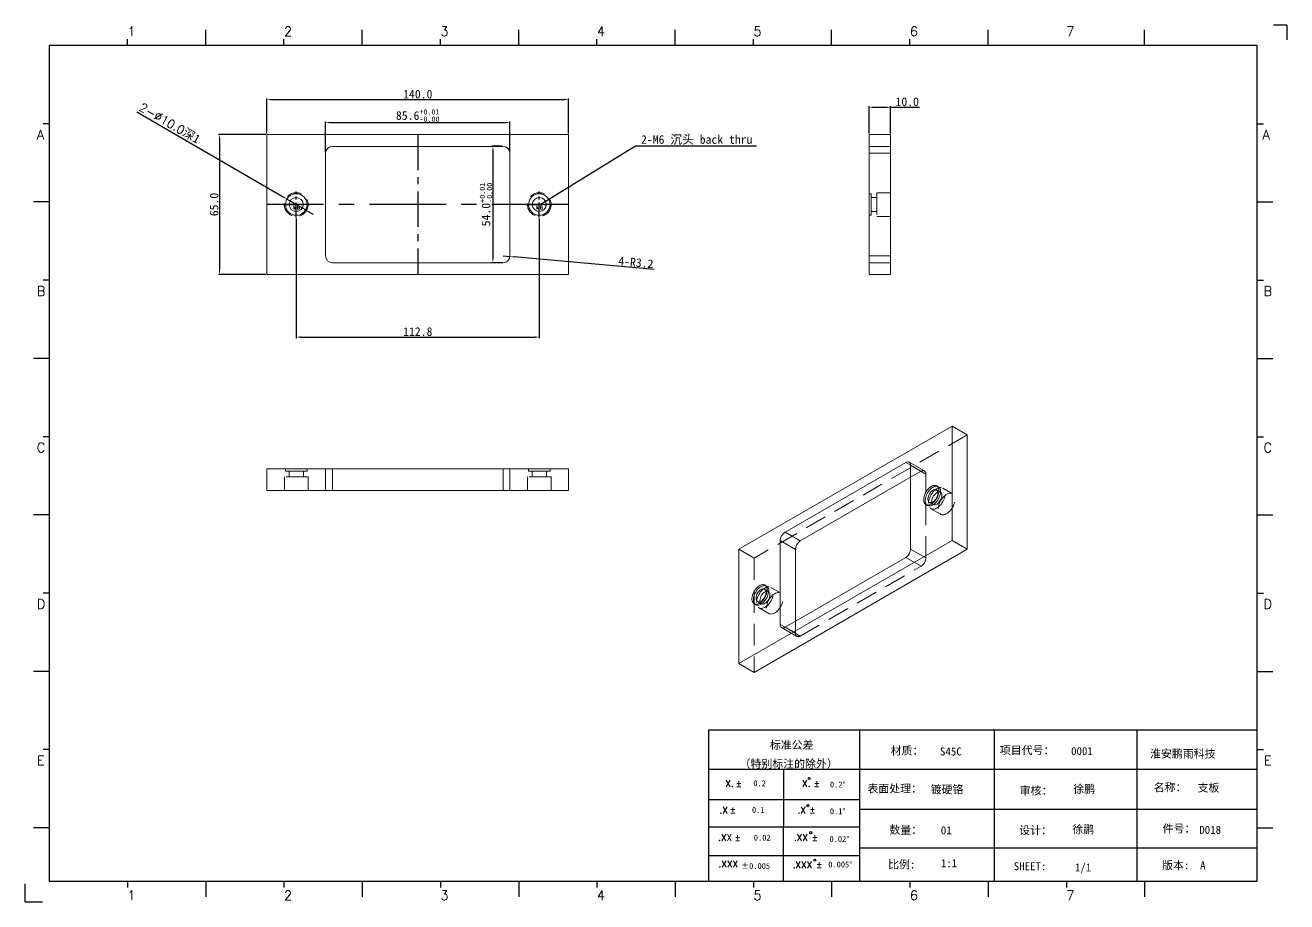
# Model space of a CAD drawing. Extents: x 83 to 30050, y -7164 to 695.
# Drawn here: x 25033 to 25618, y -3858 to -3451 of the extents above; entities that cross this region are included whole.
import ezdxf
from ezdxf.enums import TextEntityAlignment as Align

# ---------------------------------------------------------------- set-up
doc = ezdxf.new("R2010")
doc.units = 0
doc.header["$LTSCALE"] = 8
doc.header["$MEASUREMENT"] = 0
doc.header["$PDSIZE"] = 5
doc.linetypes.add('CENTER', pattern=[2, 1.25, -0.25, 0.25, -0.25])
doc.linetypes.add('HIDDEN', pattern=[1.905, 1.27, -0.635])
doc.layers.get('0').update_dxf_attribs({"linetype": 'CONTINUOUS'})
doc.layers.get('Defpoints').update_dxf_attribs({"linetype": 'CONTINUOUS'})
doc.layers.add('41', color=3, linetype='CONTINUOUS')
doc.layers.add('dim', color=82, linetype='CONTINUOUS', lineweight=9)
doc.layers.add('screw', color=33, linetype='CONTINUOUS', lineweight=13)
doc.styles.add('SIMPLEX', font='SIMPLEX')
doc.styles.get("Standard").update_dxf_attribs({"font": '', "height": 4})
doc.styles.add('TXT', font='txt.shx', dxfattribs={"bigfont": 'gbcbig.shx'})
doc.styles.get('Standard').set_extended_font_data('SimSun')
doc.dimstyles.new('ISO-25', dxfattribs={"dimtxt": 6, "dimasz": 2.5, "dimexe": 1.25, "dimexo": 0.625, "dimtad": 1, "dimdec": 1, "dimzin": 1, "dimdsep": 46, "dimtxsty": 'Standard', "dimcen": 2.5, "dimadec": 0, "dimazin": 0, "dimtm": 1e-09, "dimtfac": 1, "dimtdec": 1, "dimtmove": 0, "dimatfit": 3, "dimfxl": 1, "dimtolj": 1, "dimtzin": 0, "dimarcsym": 0})

# ---------------------------------------------------------------- blocks, each defined once
blk = doc.blocks.new('A$C0BB32EA6')
at = {"layer": '41'}
for p, q in [((90.21, 427.84), (90.21, 435.66)), ((168.4, 427.84), (168.4, 435.66)), ((168.4, 427.84), (168.4, 435.66)), ((168.4, 427.84), (168.4, 435.66)), ((246.58, 427.84), (246.58, 435.66)), ((246.58, 427.84), (246.58, 435.66)), ((324.77, 427.84), (324.77, 435.66)), ((402.96, 427.84), (402.96, 435.66)), ((481.15, 427.84), (481.15, 435.66)), ((559.34, 427.84), (559.34, 435.66)), ((51.11, 427.84), (51.11, 430.97)), ((129.3, 427.84), (129.3, 430.97)), ((129.3, 427.84), (129.3, 430.97)), ((129.3, 427.84), (129.3, 430.97)), ((207.49, 427.84), (207.49, 430.97)), ((207.49, 427.84), (207.49, 430.97)), ((285.68, 427.84), (285.68, 430.97)), ((363.87, 427.84), (363.87, 430.97)), ((442.06, 427.84), (442.06, 430.97)), ((615.63, 427.84), (12.02, 427.84)), ((12.02, 427.84), (12.02, 10.32)), ((615.63, 10.32), (615.63, 427.84)), ((12.02, 388.75), (8.89, 388.75)), ((615.63, 388.75), (618.76, 388.75)), ((12.02, 349.66), (4.2, 349.66)), ((615.63, 349.66), (623.45, 349.66)), ((12.02, 310.56), (8.89, 310.56)), ((615.63, 310.56), (618.76, 310.56)), ((12.02, 271.47), (4.2, 271.47)), ((615.63, 271.47), (623.45, 271.47)), ((12.02, 232.37), (8.89, 232.37)), ((615.63, 232.37), (618.76, 232.37)), ((12.02, 193.28), (4.2, 193.28)), ((615.63, 193.28), (623.45, 193.28)), ((12.02, 154.18), (8.89, 154.18)), ((615.63, 154.18), (618.76, 154.18)), ((12.02, 115.09), (4.2, 115.09)), ((615.63, 115.09), (623.45, 115.09)), ((341.34, 85.85), (615.63, 85.85)), ((341.34, 85.85), (341.34, 10.32)), ((416.87, 85.85), (416.87, 10.32)), ((484.16, 85.85), (484.16, 10.32)), ((555.4, 85.7), (555.4, 10.17)), ((12.02, 76), (8.89, 76)), ((615.63, 76), (618.76, 76)), ((615.63, 66.14), (341.34, 66.14)), ((378.86, 10.02), (379.1, 65.84)), ((341.34, 51.12), (416.87, 51.12)), ((615.63, 46.17), (416.87, 46.17)), ((12.02, 36.9), (4.2, 36.9)), ((341.34, 37.5), (401.12, 37.5)), ((341.34, 37.5), (416.87, 37.5)), ((615.63, 36.9), (623.45, 36.9)), ((615.63, 26.74), (416.87, 26.74)), ((341.34, 23.05), (401.87, 23.05)), ((341.34, 23.05), (401.87, 23.05)), ((341.34, 23.05), (401.87, 23.05)), ((341.34, 23.05), (401.87, 23.05)), ((341.34, 23.05), (401.87, 23.05)), ((341.34, 23.05), (416.87, 23.05)), ((12.02, 10.32), (615.63, 10.32)), ((51.11, 10.32), (51.11, 7.19)), ((90.21, 10.32), (90.21, 2.5)), ((129.3, 10.32), (129.3, 7.19)), ((168.4, 10.32), (168.4, 2.5)), ((207.49, 10.32), (207.49, 7.19)), ((246.58, 10.32), (246.58, 2.5)), ((285.68, 10.32), (285.68, 7.19)), ((324.77, 10.32), (324.77, 2.5)), ((326.34, 10.32), (401.87, 10.32)), ((363.87, 10.32), (363.87, 7.19)), ((402.96, 10.32), (402.96, 2.5)), ((442.06, 10.32), (442.06, 7.19)), ((481.15, 10.32), (481.15, 2.5)), ((520.24, 10.32), (520.24, 7.19)), ((559.34, 10.32), (559.34, 2.5))]:
    blk.add_line(p, q, dxfattribs=at)
at = {"layer": '41', "linetype": 'Continuous'}
for p, q in [((630.37, 437.94), (623.79, 437.94)), ((630.37, 437.94), (630.37, 430.59)), ((0, 0), (0, 8.98)), ((0, 0), (8.64, 0))]:
    blk.add_line(p, q, dxfattribs=at)
at = {"layer": '41'}
for centre in [(391.73, 61.61), (391.07, 48.04), (392.49, 34.54), (394.6, 20.83)]:
    blk.add_circle(centre, 0.516, dxfattribs=at)
at = {"layer": '41', "style": 'SIMPLEX'}
for s, height, p in [('1', 4.69, (51.11, 432.54)), ('2', 4.69, (129.3, 432.54)), ('3', 4.69, (207.49, 432.54)), ('4', 4.69, (285.68, 432.54)), ('5', 4.69, (363.87, 432.54)), ('6', 4.69, (442.06, 432.54)), ('7', 4.69, (520.24, 432.54)), ('A', 4.75, (5.76, 380.93)), ('A', 4.75, (618.27, 380.93)), ('B', 4.75, (5.76, 302.74)), ('B', 4.75, (618.72, 302.74)), ('C', 4.75, (5.76, 224.55)), ('C', 4.75, (618.72, 224.55)), ('D', 4.75, (5.76, 146.37)), ('D', 4.75, (618.72, 146.37)), ('E', 4.75, (5.76, 68.18)), ('E', 4.75, (618.95, 68.18)), ('X.', 3.284, (349.84, 57.49)), ('%%p', 3.284, (355.04, 57.36)), ('X.', 3.284, (388.21, 57.49)), ('%%p', 3.284, (394.07, 57.36)), ('.X', 3.284, (346.89, 44.16)), ('%%p', 3.284, (352.09, 44.33)), ('.X', 3.284, (385.9, 44.16)), ('%%p', 3.284, (391.76, 44.33)), ('.XX', 3.284, (346.2, 30.42)), ('%%p', 3.284, (354.44, 30.46)), ('.XX', 3.284, (384.11, 30.42)), ('%%p', 3.284, (393.01, 30.46)), ('.XXX', 3.284, (383.48, 16.83)), ('%%p', 3.284, (395.11, 16.95)), ('1', 4.69, (51.11, 0.87)), ('2', 4.69, (129.3, 0.87)), ('3', 4.69, (207.49, 0.87)), ('4', 4.69, (285.68, 0.87)), ('5', 4.69, (363.87, 0.87)), ('6', 4.69, (442.06, 0.87)), ('7', 4.69, (520.24, 0.87))]:
    blk.add_text(s, height=height, dxfattribs=at).set_placement(p)
at = {"layer": '41', "linetype": 'Continuous'}
for s, p in [('标准公差', (372.08, 76.36)), ('材质：', (432.42, 73.5)), ('项目代号：', (486.99, 73.71)), ('淮安鹏雨科技', (562.04, 71.96)), ('（特别标注的除外）', (356.94, 66.94)), ('表面处理：', (420.83, 54.55)), ('审核：', (496.9, 53.5)), ('名称：', (563.9, 55.18)), ('数量：', (431.79, 33.91)), ('设计：', (496.69, 33.7)), ('件号：', (568.32, 34.55)), ('比例:', (431.16, 16.65)), ('SHEET:', (493.95, 15.75)), ('1/1', (524.5, 15.18)), ('版本:', (568.11, 16.23))]:
    blk.add_text(s, height=4, dxfattribs=at).set_placement(p)
at = {"layer": '41'}
for s, p in [('0.2', (363.82, 57.75)), ('0.2%%D', (402.12, 57.11)), ('0.1', (363.14, 44.41)), ('0.1%%D', (402.07, 43.76)), ('0.02', (364.07, 30.58)), ('0.02%%D', (401.9, 29.93)), ('0.005%%D', (401.27, 17.16))]:
    blk.add_text(s, height=2.929, dxfattribs=at).set_placement(p)
at = {"layer": '41', "style": 'SIMPLEX'}
blk.add_text('.XXX', height=3.284, dxfattribs=at).set_placement((351.31, 18.87), align=Align.MIDDLE_CENTER)
at = {"layer": '41'}
blk.add_text('%%P0.005', height=2.929, dxfattribs=at).set_placement((364.87, 17.89), align=Align.MIDDLE_CENTER)
at = {"layer": '41', "linetype": 'Continuous'}
for tag, p in [('材质', (457.07, 73.08)), ('代号', (522.6, 73.29)), ('表面处理', (452.44, 54.13)), ('审核', (523.65, 54.34)), ('名称', (585.81, 54.97)), ('数量', (457.5, 33.7)), ('设计', (523.23, 34.13)), ('件号', (586.65, 33.91)), ('比例', (457.5, 17.28)), ('版本', (587.08, 16.23))]:
    blk.add_attdef(tag, p, '', height=4, dxfattribs=at)
blk = doc.blocks.new('screw_m6_i')
at = {"layer": 'screw', "color": 1, "linetype": 'CENTER', "ltscale": 0.6985}
for p, q in [((0, -6.05), (0, 6.05)), ((-6.05, 0), (6.05, 0))]:
    blk.add_line(p, q, dxfattribs=at)
at = {"layer": 'screw', "color": 8, "linetype": 'HIDDEN', "ltscale": 0.6985}
blk.add_circle((0, 0), 5.5, dxfattribs=at)
at = {"layer": 'screw', "color": 33}
blk.add_circle((0, 0), 3.25, dxfattribs=at)
at = {"layer": 'screw', "color": 6, "style": 'TXT'}
blk.add_text('M6', height=1.65, dxfattribs=at).set_placement((-1.43, -2.2))
blk = doc.blocks.new('*D1147')
at = {"layer": 'Defpoints', "color": 0}
for p in [(25285.16, -3485.47), (25145.16, -3501.67), (25285.16, -3501.67)]:
    blk.add_point(p, dxfattribs=at)
at = {"layer": 'dim', "color": 0, "lineweight": -2}
for p, q in [((25145.16, -3501.17), (25145.16, -3484.97)), ((25147.16, -3485.47), (25283.16, -3485.47)), ((25285.16, -3501.17), (25285.16, -3484.97))]:
    blk.add_line(p, q, dxfattribs=at)
at = {"layer": 'dim', "color": 0}
for points in [[(25147.16, -3485.14), (25147.16, -3485.81), (25145.16, -3485.47)], [(25283.16, -3485.14), (25283.16, -3485.81), (25285.16, -3485.47)]]:
    blk.add_solid(points, dxfattribs=at)
at = {"layer": 'dim', "color": 0, "insert": (25215.16, -3482.97), "char_height": 4, "attachment_point": 5}
blk.add_mtext('\\A1;140.0', dxfattribs=at)
blk = doc.blocks.new('*D1148')
at = {"layer": 'Defpoints', "color": 0}
for p in [(25145.16, -3501.67), (25123.14, -3566.67), (25145.16, -3566.67)]:
    blk.add_point(p, dxfattribs=at)
at = {"layer": 'dim', "color": 0, "lineweight": -2}
for p, q in [((25144.66, -3501.67), (25122.64, -3501.67)), ((25123.14, -3503.67), (25123.14, -3564.67)), ((25144.66, -3566.67), (25122.64, -3566.67))]:
    blk.add_line(p, q, dxfattribs=at)
at = {"layer": 'dim', "color": 0}
for points in [[(25122.8, -3503.67), (25123.47, -3503.67), (25123.14, -3501.67)], [(25122.8, -3564.67), (25123.47, -3564.67), (25123.14, -3566.67)]]:
    blk.add_solid(points, dxfattribs=at)
at = {"layer": 'dim', "color": 0, "insert": (25120.64, -3534.17), "char_height": 4, "attachment_point": 5, "rotation": 90}
blk.add_mtext('\\A1;65.0', dxfattribs=at)
blk = doc.blocks.new('*D1149')
at = {"layer": 'Defpoints', "color": 0}
for p in [(25158.76, -3540.22), (25271.56, -3540.22), (25271.56, -3595.67)]:
    blk.add_point(p, dxfattribs=at)
at = {"layer": 'dim', "color": 0, "lineweight": -2}
for p, q in [((25158.76, -3540.72), (25158.76, -3596.17)), ((25271.56, -3540.72), (25271.56, -3596.17)), ((25160.76, -3595.67), (25269.56, -3595.67))]:
    blk.add_line(p, q, dxfattribs=at)
at = {"layer": 'dim', "color": 0}
for points in [[(25160.76, -3595.34), (25160.76, -3596), (25158.76, -3595.67)], [(25269.56, -3595.34), (25269.56, -3596), (25271.56, -3595.67)]]:
    blk.add_solid(points, dxfattribs=at)
at = {"layer": 'dim', "color": 0, "insert": (25215.16, -3593.17), "char_height": 4, "attachment_point": 5}
blk.add_mtext('\\A1;112.8', dxfattribs=at)
blk = doc.blocks.new('*D1150')
at = {"layer": 'Defpoints', "color": 0}
for p in [(25154.44, -3531.66), (25163.08, -3536.69)]:
    blk.add_point(p, dxfattribs=at)
at = {"layer": 'dim', "color": 0, "lineweight": -2}
for p, q in [((25084.8, -3491.19), (25152.71, -3530.66)), ((25163.08, -3536.69), (25154.44, -3531.66)), ((25164.81, -3537.69), (25166.54, -3538.7))]:
    blk.add_line(p, q, dxfattribs=at)
at = {"layer": 'dim', "color": 0}
for points in [[(25152.88, -3530.37), (25152.54, -3530.94), (25154.44, -3531.66)], [(25164.98, -3537.4), (25164.64, -3537.98), (25163.08, -3536.69)]]:
    blk.add_solid(points, dxfattribs=at)
at = {"layer": 'dim', "color": 0, "insert": (25099.95, -3496.58), "char_height": 4, "attachment_point": 5, "rotation": 329.83406}
blk.add_mtext('\\A1;{\\Ftxt,bigfont|c134;2-∅10.0}深1', dxfattribs=at)
blk = doc.blocks.new('*D1151')
at = {"layer": 'Defpoints', "color": 0}
for p in [(25254.78, -3507.17), (25250.02, -3561.17), (25254.78, -3561.17)]:
    blk.add_point(p, dxfattribs=at)
at = {"layer": 'dim', "color": 0, "lineweight": -2}
for p, q in [((25254.28, -3507.17), (25249.53, -3507.17)), ((25250.02, -3509.17), (25250.02, -3559.17)), ((25254.28, -3561.17), (25249.53, -3561.17))]:
    blk.add_line(p, q, dxfattribs=at)
at = {"layer": 'dim', "color": 0}
for points in [[(25249.69, -3509.17), (25250.36, -3509.17), (25250.02, -3507.17)], [(25249.69, -3559.17), (25250.36, -3559.17), (25250.02, -3561.17)]]:
    blk.add_solid(points, dxfattribs=at)
at = {"layer": 'dim', "color": 0, "insert": (25246.79, -3534.17), "char_height": 4, "attachment_point": 5, "rotation": 90}
blk.add_mtext('\\A1;54.0{\\H2.400000;\\S+0.01^ -0.00;}', dxfattribs=at)
blk = doc.blocks.new('*D1152')
at = {"layer": 'Defpoints', "color": 0}
for p in [(25257.96, -3496.12), (25172.36, -3510.35), (25257.96, -3510.35)]:
    blk.add_point(p, dxfattribs=at)
at = {"layer": 'dim', "color": 0, "lineweight": -2}
for p, q in [((25172.36, -3509.85), (25172.36, -3495.62)), ((25174.36, -3496.12), (25255.96, -3496.12)), ((25257.96, -3509.85), (25257.96, -3495.62))]:
    blk.add_line(p, q, dxfattribs=at)
at = {"layer": 'dim', "color": 0}
for points in [[(25174.36, -3495.78), (25174.36, -3496.45), (25172.36, -3496.12)], [(25255.96, -3495.78), (25255.96, -3496.45), (25257.96, -3496.12)]]:
    blk.add_solid(points, dxfattribs=at)
at = {"layer": 'dim', "color": 0, "insert": (25215.16, -3492.88), "char_height": 4, "attachment_point": 5}
blk.add_mtext('\\A1;85.6{\\H2.400000;\\S+0.01^ -0.00;}', dxfattribs=at)
blk = doc.blocks.new('*D1153')
at = {"layer": 'Defpoints', "color": 0}
for p in [(25254.78, -3557.99), (25257.95, -3558.28)]:
    blk.add_point(p, dxfattribs=at)
at = {"layer": 'dim', "color": 0, "lineweight": -2}
for p, q in [((25254.78, -3557.99), (25257.95, -3558.28)), ((25324.88, -3564.35), (25259.94, -3558.46))]:
    blk.add_line(p, q, dxfattribs=at)
at = {"layer": 'dim', "color": 0}
blk.add_solid([(25259.97, -3558.13), (25259.91, -3558.79), (25257.95, -3558.28)], dxfattribs=at)
at = {"layer": 'dim', "color": 0, "insert": (25316.39, -3561.07), "char_height": 4, "attachment_point": 5, "rotation": 354.81802}
blk.add_mtext('\\A1;4-R3.2', dxfattribs=at)
blk = doc.blocks.new('*D1154')
at = {"layer": 'Defpoints', "color": 0}
for p in [(25434.59, -3489.03), (25424.59, -3501.67), (25434.59, -3501.67)]:
    blk.add_point(p, dxfattribs=at)
at = {"layer": 'dim', "color": 0, "lineweight": -2}
for p, q in [((25424.59, -3501.17), (25424.59, -3488.53)), ((25426.59, -3489.03), (25432.59, -3489.03)), ((25434.59, -3501.17), (25434.59, -3488.53)), ((25434.59, -3489.03), (25448.03, -3489.03))]:
    blk.add_line(p, q, dxfattribs=at)
at = {"layer": 'dim', "color": 0}
for points in [[(25426.59, -3488.7), (25426.59, -3489.37), (25424.59, -3489.03)], [(25432.59, -3488.7), (25432.59, -3489.37), (25434.59, -3489.03)]]:
    blk.add_solid(points, dxfattribs=at)
at = {"layer": 'dim', "color": 0, "insert": (25442.31, -3486.53), "char_height": 4, "attachment_point": 5}
blk.add_mtext('\\A1;10.0', dxfattribs=at)

msp = doc.modelspace()

# ---------------------------------------------------------------- linework, layer by layer
at = {"color": 7, "linetype": 'Continuous', "lineweight": 15}
for p, q in [((25285.16, -3501.673), (25145.16, -3501.673)), ((25145.16, -3501.673), (25145.16, -3566.673)), ((25285.16, -3566.673), (25285.16, -3501.673)), ((25424.587, -3566.673), (25424.587, -3501.673)), ((25424.587, -3501.673), (25434.587, -3501.673)), ((25434.587, -3566.673), (25434.587, -3501.673)), ((25172.36, -3510.353), (25172.36, -3557.993)), ((25254.78, -3507.173), (25175.54, -3507.173)), ((25257.96, -3557.993), (25257.96, -3510.353)), ((25175.54, -3561.173), (25254.78, -3561.173)), ((25145.16, -3566.673), (25285.16, -3566.673)), ((25424.587, -3566.673), (25434.587, -3566.673)), ((25463.128, -3636.987), (25364.133, -3694.135)), ((25463.128, -3690.062), (25463.128, -3636.987)), ((25463.128, -3636.987), (25470.199, -3641.069)), ((25470.199, -3694.144), (25470.199, -3641.069)), ((25145.16, -3656.864), (25145.16, -3666.864)), ((25145.16, -3656.864), (25285.16, -3656.864)), ((25285.16, -3656.864), (25285.16, -3666.864)), ((25441.646, -3653.879), (25385.615, -3686.225)), ((25443.894, -3694.077), (25443.894, -3655.177)), ((25443.894, -3660.745), (25392.686, -3690.307)), ((25145.16, -3666.864), (25285.16, -3666.864)), ((25385.615, -3686.225), (25392.686, -3690.307)), ((25364.133, -3747.21), (25463.128, -3690.062)), ((25364.133, -3694.135), (25364.133, -3747.21)), ((25371.204, -3751.292), (25470.199, -3694.144)), ((25383.366, -3690.12), (25383.366, -3729.02)), ((25390.437, -3694.202), (25383.366, -3690.12)), ((25390.437, -3694.202), (25390.437, -3727.534)), ((25463.128, -3690.062), (25470.199, -3694.144)), ((25385.615, -3730.318), (25441.646, -3697.972)), ((25364.133, -3747.21), (25371.204, -3751.292))]:
    msp.add_line(p, q, dxfattribs=at)
at = {"color": 1, "linetype": 'CENTER', "ltscale": 1.651}
msp.add_line((25215.16, -3501.673), (25215.16, -3566.673), dxfattribs=at)
at = {"color": 7, "linetype": 'HIDDEN', "lineweight": 0}
for p, q in [((25434.587, -3507.173), (25424.587, -3507.173)), ((25424.587, -3510.353), (25434.587, -3510.353)), ((25425.587, -3529.173), (25424.587, -3529.173)), ((25425.587, -3534.173), (25425.587, -3529.173)), ((25428.187, -3528.673), (25428.187, -3539.673)), ((25434.587, -3528.673), (25428.187, -3528.673)), ((25428.187, -3530.873), (25425.587, -3530.873)), ((25425.587, -3539.173), (25425.587, -3534.173)), ((25424.587, -3539.173), (25425.587, -3539.173)), ((25425.587, -3537.473), (25428.187, -3537.473)), ((25428.187, -3539.673), (25434.587, -3539.673)), ((25434.587, -3557.993), (25424.587, -3557.993)), ((25424.587, -3561.173), (25434.587, -3561.173)), ((25470.199, -3641.069), (25371.204, -3698.217)), ((25153.76, -3656.864), (25153.76, -3657.864)), ((25153.76, -3657.864), (25163.76, -3657.864)), ((25155.46, -3657.864), (25155.46, -3660.464)), ((25162.06, -3660.464), (25162.06, -3657.864)), ((25163.76, -3657.864), (25163.76, -3656.864)), ((25172.36, -3656.864), (25172.36, -3666.864)), ((25175.54, -3666.864), (25175.54, -3656.864)), ((25254.78, -3656.864), (25254.78, -3666.864)), ((25257.96, -3666.864), (25257.96, -3656.864)), ((25266.56, -3656.864), (25266.56, -3657.864)), ((25266.56, -3657.864), (25276.56, -3657.864)), ((25268.26, -3657.864), (25268.26, -3660.464)), ((25274.86, -3660.464), (25274.86, -3657.864)), ((25276.56, -3657.864), (25276.56, -3656.864)), ((25450.307, -3657.803), (25443.236, -3653.721)), ((25443.894, -3655.177), (25450.965, -3659.259)), ((25448.717, -3657.961), (25443.894, -3655.177)), ((25448.717, -3657.961), (25443.894, -3660.745)), ((25164.26, -3660.464), (25153.26, -3660.464)), ((25153.26, -3660.464), (25153.26, -3666.864)), ((25164.26, -3666.864), (25164.26, -3660.464)), ((25277.06, -3660.464), (25266.06, -3660.464)), ((25266.06, -3660.464), (25266.06, -3666.864)), ((25277.06, -3666.864), (25277.06, -3660.464)), ((25450.965, -3698.159), (25450.965, -3659.259)), ((25456.718, -3665.154), (25456.011, -3664.746)), ((25457.706, -3667.687), (25455.868, -3666.626)), ((25463.332, -3668.395), (25458.806, -3665.782)), ((25451.011, -3673.406), (25451.718, -3673.814)), ((25452.568, -3672.342), (25454.407, -3673.403)), ((25453.307, -3675.309), (25457.832, -3677.921)), ((25364.133, -3694.135), (25371.204, -3698.217)), ((25450.965, -3698.159), (25443.894, -3694.077)), ((25371.204, -3698.217), (25371.204, -3751.292)), ((25441.646, -3697.972), (25448.717, -3702.054)), ((25392.686, -3734.4), (25448.717, -3702.054)), ((25376.956, -3711.199), (25376.249, -3710.791)), ((25383.57, -3714.44), (25379.045, -3711.827)), ((25377.945, -3713.733), (25376.106, -3712.671)), ((25371.25, -3719.451), (25371.957, -3719.86)), ((25372.807, -3718.387), (25374.645, -3719.449)), ((25373.545, -3721.354), (25378.071, -3723.967)), ((25390.437, -3727.534), (25390.437, -3733.102)), ((25384.025, -3730.476), (25391.096, -3734.558)), ((25392.686, -3734.4), (25385.615, -3730.318)), ((25385.615, -3730.318), (25390.437, -3733.102))]:
    msp.add_line(p, q, dxfattribs=at)
at = {"color": 1, "linetype": 'CENTER', "ltscale": 0.6985}
for p, q in [((25158.76, -3540.223), (25158.76, -3528.123)), ((25271.56, -3540.223), (25271.56, -3528.123)), ((25152.71, -3534.173), (25164.81, -3534.173)), ((25265.51, -3534.173), (25277.61, -3534.173))]:
    msp.add_line(p, q, dxfattribs=at)
at = {"color": 1, "linetype": 'CENTER', "ltscale": 3.556}
msp.add_line((25285.16, -3534.173), (25145.16, -3534.173), dxfattribs=at)
at = {"color": 8, "linetype": 'Continuous', "lineweight": 15}
for p, q in [((25443.894, -3655.177), (25441.646, -3653.879)), ((25383.366, -3729.02), (25385.615, -3730.318))]:
    msp.add_line(p, q, dxfattribs=at)
at = {"color": 7, "linetype": 'Continuous', "lineweight": 15, "flags": 128}
for points in [[(25457.047, -3667.035), (25457.009, -3666.462), (25456.897, -3665.945), (25456.712, -3665.495), (25456.46, -3665.121), (25456.144, -3664.831), (25455.773, -3664.632), (25455.353, -3664.528), (25454.894, -3664.52), (25454.405, -3664.61), (25453.898, -3664.794), (25453.382, -3665.07), (25452.869, -3665.432), (25452.369, -3665.871), (25451.894, -3666.378), (25451.454, -3666.943), (25451.057, -3667.553), (25450.713, -3668.196), (25450.428, -3668.858), (25450.209, -3669.524), (25450.06, -3670.18), (25449.985, -3670.813), (25449.985, -3671.409), (25450.06, -3671.956), (25450.209, -3672.441), (25450.428, -3672.854), (25450.713, -3673.187), (25451.057, -3673.432), (25451.454, -3673.584), (25451.894, -3673.64), (25452.369, -3673.599), (25452.869, -3673.461), (25453.382, -3673.23), (25453.898, -3672.911), (25454.405, -3672.51), (25454.894, -3672.035), (25455.353, -3671.498), (25455.773, -3670.908), (25456.144, -3670.28), (25456.46, -3669.626), (25456.712, -3668.961), (25456.897, -3668.298), (25457.009, -3667.651), (25457.047, -3667.035)], [(25456.339, -3664.993), (25456.06, -3664.936), (25455.601, -3664.928), (25455.112, -3665.018), (25454.605, -3665.203), (25454.089, -3665.479), (25453.576, -3665.84), (25453.077, -3666.279), (25452.601, -3666.786), (25452.161, -3667.351), (25451.764, -3667.961), (25451.42, -3668.604), (25451.135, -3669.266), (25450.916, -3669.932), (25450.767, -3670.588), (25450.692, -3671.222), (25450.692, -3671.818), (25450.767, -3672.364), (25450.916, -3672.849), (25451.135, -3673.262), (25451.39, -3673.567)], [(25456.552, -3668.137), (25456.514, -3668.64), (25456.403, -3669.17), (25456.221, -3669.71), (25455.975, -3670.242), (25455.673, -3670.751), (25455.324, -3671.219), (25454.939, -3671.63), (25454.531, -3671.973), (25454.113, -3672.236), (25453.699, -3672.411), (25453.301, -3672.491), (25452.933, -3672.475), (25452.606, -3672.363), (25452.33, -3672.158), (25452.116, -3671.867), (25451.969, -3671.499), (25451.894, -3671.067), (25451.894, -3670.584), (25451.969, -3670.066), (25452.116, -3669.529), (25452.33, -3668.99), (25452.606, -3668.467), (25452.933, -3667.977), (25453.301, -3667.536), (25453.699, -3667.157), (25454.113, -3666.853), (25454.531, -3666.633), (25454.939, -3666.505), (25455.324, -3666.473), (25455.673, -3666.537), (25455.975, -3666.697), (25456.221, -3666.946), (25456.403, -3667.276), (25456.514, -3667.677), (25456.552, -3668.137)], [(25453.767, -3672.388), (25453.761, -3672.352), (25453.723, -3671.892)], [(25377.285, -3713.08), (25377.247, -3712.508), (25377.135, -3711.991), (25376.951, -3711.54), (25376.698, -3711.166), (25376.383, -3710.877), (25376.011, -3710.677), (25375.591, -3710.573), (25375.132, -3710.565), (25374.644, -3710.655), (25374.136, -3710.84), (25373.62, -3711.116), (25373.107, -3711.477), (25372.608, -3711.916), (25372.133, -3712.424), (25371.692, -3712.988), (25371.295, -3713.599), (25370.951, -3714.241), (25370.666, -3714.903), (25370.447, -3715.569), (25370.298, -3716.226), (25370.223, -3716.859), (25370.223, -3717.455), (25370.298, -3718.001), (25370.447, -3718.486), (25370.666, -3718.899), (25370.951, -3719.232), (25371.295, -3719.477), (25371.692, -3719.629), (25372.133, -3719.685), (25372.608, -3719.644), (25373.107, -3719.507), (25373.62, -3719.276), (25374.136, -3718.956), (25374.644, -3718.555), (25375.132, -3718.08), (25375.591, -3717.543), (25376.011, -3716.954), (25376.383, -3716.326), (25376.698, -3715.672), (25376.951, -3715.006), (25377.135, -3714.343), (25377.247, -3713.696), (25377.285, -3713.08)], [(25376.578, -3711.039), (25376.298, -3710.981), (25375.839, -3710.974), (25375.351, -3711.063), (25374.843, -3711.248), (25374.327, -3711.524), (25373.814, -3711.885), (25373.315, -3712.324), (25372.84, -3712.832), (25372.399, -3713.397), (25372.003, -3714.007), (25371.658, -3714.65), (25371.373, -3715.311), (25371.154, -3715.977), (25371.005, -3716.634), (25370.93, -3717.267), (25370.93, -3717.863), (25371.005, -3718.409), (25371.154, -3718.894), (25371.373, -3719.307), (25371.628, -3719.612)], [(25376.79, -3714.182), (25376.752, -3714.685), (25376.641, -3715.215), (25376.46, -3715.755), (25376.214, -3716.288), (25375.911, -3716.796), (25375.562, -3717.264), (25375.178, -3717.676), (25374.77, -3718.019), (25374.352, -3718.282), (25373.937, -3718.456), (25373.539, -3718.537), (25373.171, -3718.52), (25372.844, -3718.408), (25372.569, -3718.203), (25372.354, -3717.912), (25372.207, -3717.545), (25372.132, -3717.113), (25372.132, -3716.63), (25372.207, -3716.111), (25372.354, -3715.574), (25372.569, -3715.035), (25372.844, -3714.513), (25373.171, -3714.023), (25373.539, -3713.581), (25373.937, -3713.202), (25374.352, -3712.898), (25374.77, -3712.678), (25375.178, -3712.55), (25375.562, -3712.518), (25375.911, -3712.583), (25376.214, -3712.742), (25376.46, -3712.991), (25376.641, -3713.321), (25376.752, -3713.723), (25376.79, -3714.182)], [(25374.006, -3718.434), (25373.999, -3718.397), (25373.961, -3717.938)]]:
    msp.add_lwpolyline(points, dxfattribs=at)
at = {"color": 7, "linetype": 'HIDDEN', "lineweight": 0, "flags": 128}
for points in [[(25451.39, -3673.567), (25451.42, -3673.595), (25451.764, -3673.84), (25452.161, -3673.992), (25452.601, -3674.048), (25453.077, -3674.007), (25453.576, -3673.87), (25454.089, -3673.639), (25454.605, -3673.319), (25455.112, -3672.918), (25455.601, -3672.443), (25456.06, -3671.906), (25456.48, -3671.317), (25456.851, -3670.688), (25457.167, -3670.035), (25457.419, -3669.369), (25457.604, -3668.706), (25457.716, -3668.059), (25457.754, -3667.443)], [(25452.167, -3672.79), (25452.205, -3672.144), (25452.318, -3671.466), (25452.504, -3670.77), (25452.758, -3670.069), (25453.077, -3669.378), (25453.454, -3668.71), (25453.882, -3668.078), (25454.352, -3667.493), (25454.855, -3666.968), (25455.381, -3666.512), (25455.921, -3666.135), (25456.463, -3665.844), (25456.997, -3665.645), (25457.513, -3665.54), (25458.001, -3665.533), (25458.451, -3665.624), (25458.854, -3665.811), (25459.203, -3666.089), (25459.49, -3666.455), (25459.711, -3666.9), (25459.861, -3667.416), (25459.936, -3667.992), (25459.936, -3668.619), (25459.861, -3669.283), (25459.711, -3669.972), (25459.49, -3670.671), (25459.203, -3671.369), (25458.854, -3672.05), (25458.451, -3672.702), (25458.001, -3673.312), (25457.513, -3673.868), (25456.997, -3674.36), (25456.463, -3674.777), (25455.921, -3675.112), (25455.381, -3675.358), (25454.855, -3675.51), (25454.352, -3675.566), (25453.882, -3675.524), (25453.454, -3675.385), (25453.077, -3675.152), (25452.758, -3674.829), (25452.504, -3674.423), (25452.318, -3673.941), (25452.205, -3673.394), (25452.167, -3672.79)], [(25456.507, -3667.641), (25456.576, -3667.619), (25456.974, -3667.538), (25457.342, -3667.554), (25457.669, -3667.667), (25457.944, -3667.872), (25458.159, -3668.163), (25458.306, -3668.53), (25458.381, -3668.962), (25458.381, -3669.445), (25458.306, -3669.964), (25458.159, -3670.501), (25457.944, -3671.039), (25457.669, -3671.562), (25457.342, -3672.052), (25456.974, -3672.494), (25456.576, -3672.873), (25456.161, -3673.177), (25455.743, -3673.396), (25455.335, -3673.524), (25454.951, -3673.557), (25454.602, -3673.492), (25454.299, -3673.333), (25454.053, -3673.084), (25453.872, -3672.753), (25453.767, -3672.388)], [(25456.693, -3675.403), (25456.731, -3674.756), (25456.844, -3674.078), (25457.029, -3673.382), (25457.284, -3672.682), (25457.603, -3671.991), (25457.98, -3671.323), (25458.407, -3670.69), (25458.877, -3670.106), (25459.38, -3669.58), (25459.907, -3669.125), (25460.446, -3668.748), (25460.989, -3668.457), (25461.523, -3668.257), (25462.039, -3668.153), (25462.527, -3668.146), (25462.976, -3668.237), (25463.38, -3668.423), (25463.728, -3668.702), (25464.016, -3669.067), (25464.237, -3669.512), (25464.386, -3670.028), (25464.462, -3670.605), (25464.462, -3671.231), (25464.386, -3671.896), (25464.237, -3672.584), (25464.016, -3673.284), (25463.728, -3673.981), (25463.38, -3674.663), (25462.976, -3675.315), (25462.527, -3675.925), (25462.039, -3676.481), (25461.523, -3676.972), (25460.989, -3677.39), (25460.446, -3677.724), (25459.907, -3677.97), (25459.38, -3678.123), (25458.877, -3678.179), (25458.407, -3678.136), (25457.98, -3677.998), (25457.603, -3677.764), (25457.284, -3677.442), (25457.029, -3677.036), (25456.844, -3676.554), (25456.731, -3676.006), (25456.693, -3675.403)], [(25372.406, -3718.836), (25372.444, -3718.189), (25372.556, -3717.511), (25372.742, -3716.815), (25372.997, -3716.115), (25373.316, -3715.424), (25373.693, -3714.756), (25374.12, -3714.123), (25374.59, -3713.538), (25375.093, -3713.013), (25375.62, -3712.558), (25376.159, -3712.181), (25376.701, -3711.89), (25377.236, -3711.69), (25377.752, -3711.586), (25378.239, -3711.579), (25378.689, -3711.67), (25379.092, -3711.856), (25379.441, -3712.135), (25379.729, -3712.5), (25379.949, -3712.945), (25380.099, -3713.461), (25380.175, -3714.038), (25380.175, -3714.664), (25380.099, -3715.328), (25379.949, -3716.017), (25379.729, -3716.717), (25379.441, -3717.414), (25379.092, -3718.095), (25378.689, -3718.747), (25378.239, -3719.357), (25377.752, -3719.914), (25377.236, -3720.405), (25376.701, -3720.822), (25376.159, -3721.157), (25375.62, -3721.403), (25375.093, -3721.556), (25374.59, -3721.611), (25374.12, -3721.569), (25373.693, -3721.43), (25373.316, -3721.197), (25372.997, -3720.875), (25372.742, -3720.468), (25372.556, -3719.987), (25372.444, -3719.439), (25372.406, -3718.836)], [(25371.628, -3719.612), (25371.658, -3719.64), (25372.003, -3719.885), (25372.399, -3720.037), (25372.84, -3720.094), (25373.315, -3720.052), (25373.814, -3719.915), (25374.327, -3719.684), (25374.843, -3719.364), (25375.351, -3718.963), (25375.839, -3718.489), (25376.298, -3717.951), (25376.718, -3717.362), (25377.09, -3716.734), (25377.405, -3716.08), (25377.658, -3715.414), (25377.842, -3714.751), (25377.954, -3714.105), (25377.992, -3713.488)], [(25376.746, -3713.687), (25376.814, -3713.664), (25377.212, -3713.584), (25377.58, -3713.6), (25377.907, -3713.712), (25378.183, -3713.917), (25378.397, -3714.208), (25378.544, -3714.575), (25378.619, -3715.008), (25378.619, -3715.491), (25378.544, -3716.009), (25378.397, -3716.546), (25378.183, -3717.085), (25377.907, -3717.607), (25377.58, -3718.097), (25377.212, -3718.539), (25376.814, -3718.918), (25376.4, -3719.222), (25375.982, -3719.442), (25375.574, -3719.57), (25375.189, -3719.602), (25374.84, -3719.537), (25374.538, -3719.378), (25374.292, -3719.129), (25374.11, -3718.799), (25374.006, -3718.434)], [(25376.931, -3721.448), (25376.969, -3720.802), (25377.082, -3720.124), (25377.268, -3719.428), (25377.522, -3718.727), (25377.841, -3718.036), (25378.218, -3717.368), (25378.646, -3716.736), (25379.116, -3716.151), (25379.619, -3715.626), (25380.145, -3715.17), (25380.685, -3714.793), (25381.227, -3714.502), (25381.761, -3714.303), (25382.277, -3714.198), (25382.765, -3714.191), (25383.215, -3714.282), (25383.618, -3714.469), (25383.967, -3714.747), (25384.254, -3715.113), (25384.475, -3715.558), (25384.625, -3716.073), (25384.7, -3716.65), (25384.7, -3717.277), (25384.625, -3717.941), (25384.475, -3718.63), (25384.254, -3719.329), (25383.967, -3720.027), (25383.618, -3720.708), (25383.215, -3721.36), (25382.765, -3721.97), (25382.277, -3722.526), (25381.761, -3723.018), (25381.227, -3723.435), (25380.685, -3723.77), (25380.145, -3724.016), (25379.619, -3724.168), (25379.116, -3724.224), (25378.646, -3724.182), (25378.218, -3724.043), (25377.841, -3723.81), (25377.522, -3723.487), (25377.268, -3723.081), (25377.082, -3722.599), (25376.969, -3722.052), (25376.931, -3721.448)]]:
    msp.add_lwpolyline(points, dxfattribs=at)
at = {"color": 7, "linetype": 'Continuous', "lineweight": 15}
for centre in [(25158.76, -3534.173), (25271.56, -3534.173)]:
    msp.add_circle(centre, 5, dxfattribs=at)
for centre, radius, start, end in [((25175.54, -3510.353), 3.18, 90, 180), ((25254.78, -3510.353), 3.18, 0, 90), ((25175.54, -3557.993), 3.18, 180, 270), ((25254.78, -3557.993), 3.18, 270, 0), ((25442.524, -3654.955), 1.389, 350.785963, 129.203285), ((25458.541, -3672.01), 4.819, 114.955005, 178.59824), ((25388.248, -3690.342), 4.887, 122.605478, 177.394522), ((25395.319, -3694.424), 4.887, 122.605478, 177.394522), ((25439.012, -3693.855), 4.887, 302.605478, 357.394522), ((25378.779, -3718.056), 4.819, 114.955005, 178.59824), ((25384.737, -3729.242), 1.389, 170.785963, 309.203285)]:
    msp.add_arc(centre, radius, start, end, dxfattribs=at)
at = {"color": 7, "linetype": 'HIDDEN', "lineweight": 0}
for centre, radius, start, end in [((25449.595, -3659.037), 1.389, 350.785963, 129.203285), ((25455.549, -3667.083), 2.234, 350.714759, 69.285626), ((25446.083, -3697.937), 4.887, 302.605478, 357.394522), ((25375.787, -3713.128), 2.234, 350.714759, 69.285626), ((25391.808, -3733.324), 1.389, 170.785963, 309.203285)]:
    msp.add_arc(centre, radius, start, end, dxfattribs=at)

# ---------------------------------------------------------------- block references
at = {"layer": '41', "linetype": 'Continuous', "xscale": 0.928760463360959, "yscale": 0.9287604633600495, "zscale": 0.9287604633600004}
msp.add_blockref('A$C0BB32EA6', (25032.988, -3857.722), dxfattribs=at).add_auto_attribs({'版本': 'A', '件号': 'D018', '名称': '支板', '设计': '徐鹏', '审核': '徐鹏', '代号': '0001', '比例': '1:1', '数量': '01', '表面处理': '镀硬铬', '材质': 'S45C'})
at = {"layer": 'screw'}
for p in [(25158.76, -3534.173), (25271.56, -3534.173)]:
    msp.add_blockref('screw_m6_i', p, dxfattribs=at)

# ---------------------------------------------------------------- texts
at = {"layer": 'dim', "insert": (25318.762, -3506.446), "char_height": 4, "attachment_point": 7}
msp.add_mtext('\\A1;2-M6 沉头 back thru', dxfattribs=at)

# ---------------------------------------------------------------- dimensions: what is measured, and where the dimension line sits
at = {"layer": 'dim'}
for base, p1, p2, override, picture, middle in [((25285.16, -3485.473), (25145.16, -3501.673), (25285.16, -3501.673), {"dimtxt": 2.5, "dimasz": 2, "dimexe": 0.49975, "dimexo": 0.49975, "dimgap": 0.49975}, '*D1147', (25215.16, -3482.973)), ((25434.587, -3489.032), (25424.587, -3501.673), (25434.587, -3501.673), {"dimtxt": 2.5, "dimasz": 2, "dimexe": 0.49975, "dimexo": 0.49975, "dimgap": 0.49975}, '*D1154', (25442.309, -3486.532)), ((25257.96, -3496.116), (25172.36, -3510.353), (25257.96, -3510.353), {"dimtxt": 2.5, "dimasz": 2, "dimexe": 0.49975, "dimexo": 0.49975, "dimgap": 0.49975, "dimtol": 1, "dimlim": 0, "dimtp": 0.01, "dimtm": 0, "dimtfac": 0.6, "dimtdec": 2, "dimtolj": 1}, '*D1152', (25215.16, -3492.883)), ((25271.56, -3595.669), (25158.76, -3540.223), (25271.56, -3540.223), {"dimtxt": 2.5, "dimasz": 2, "dimexe": 0.49975, "dimexo": 0.49975, "dimgap": 0.49975}, '*D1149', (25215.16, -3593.169))]:
    dim = msp.add_linear_dim(base=base, p1=p1, p2=p2, dimstyle='ISO-25', override=override, dxfattribs=at)
    dim.commit()
    dim.dimension.update_dxf_attribs({"geometry": picture, "text_midpoint": middle})
dim = msp.add_diameter_dim_2p(p1=(25163.083, -3536.685), p2=(25154.437, -3531.66), text='{\\Ftxt,bigfont|c134;2-<>}深1', dimstyle='ISO-25', override={"dimtxt": 2.5, "dimasz": 2, "dimexe": 0.49975, "dimexo": 0.49975, "dimgap": 0.49975}, dxfattribs=at)
dim.commit()
dim.dimension.update_dxf_attribs({"geometry": '*D1150', "text_midpoint": (25098.469, -3499.131), "dimtype": 163})
for base, p1, p2, override, picture, middle in [((25123.136, -3566.673), (25145.16, -3501.673), (25145.16, -3566.673), {"dimtxt": 2.5, "dimasz": 2, "dimexe": 0.49975, "dimexo": 0.49975, "dimgap": 0.49975}, '*D1148', (25120.636, -3534.173)), ((25250.025, -3561.173), (25254.78, -3507.173), (25254.78, -3561.173), {"dimtxt": 2.5, "dimasz": 2, "dimexe": 0.49975, "dimexo": 0.49975, "dimgap": 0.49975, "dimtol": 1, "dimlim": 0, "dimtp": 0.01, "dimtm": 0, "dimtfac": 0.6, "dimtdec": 2, "dimtolj": 1}, '*D1151', (25246.792, -3534.173))]:
    dim = msp.add_linear_dim(base=base, p1=p1, p2=p2, angle=90, dimstyle='ISO-25', override=override, dxfattribs=at)
    dim.commit()
    dim.dimension.update_dxf_attribs({"geometry": picture, "text_midpoint": middle})
dim = msp.add_radius_dim(center=(25254.78, -3557.993), mpoint=(25257.947, -3558.28), text='4-<>', dimstyle='ISO-25', override={"dimtxt": 2.5, "dimasz": 2, "dimexe": 0.49975, "dimexo": 0.49975, "dimgap": 0.49975}, dxfattribs=at)
dim.commit()
dim.dimension.update_dxf_attribs({"geometry": '*D1153', "text_midpoint": (25316.161, -3563.56), "dimtype": 164})

# ---------------------------------------------------------------- leaders
at = {"layer": 'dim', "annotation_type": 0, "has_hookline": 1, "hookline_direction": 0, "text_width": 53.578}
msp.add_leader([(25271.951, -3534.173), (25316.262, -3506.946), (25318.262, -3506.946)], dimstyle='ISO-25', override={"dimtxt": 2.5, "dimasz": 2, "dimexe": 0.49975, "dimexo": 0.49975, "dimgap": 0.49975}, dxfattribs=at)

doc.saveas('drawing.dxf')
